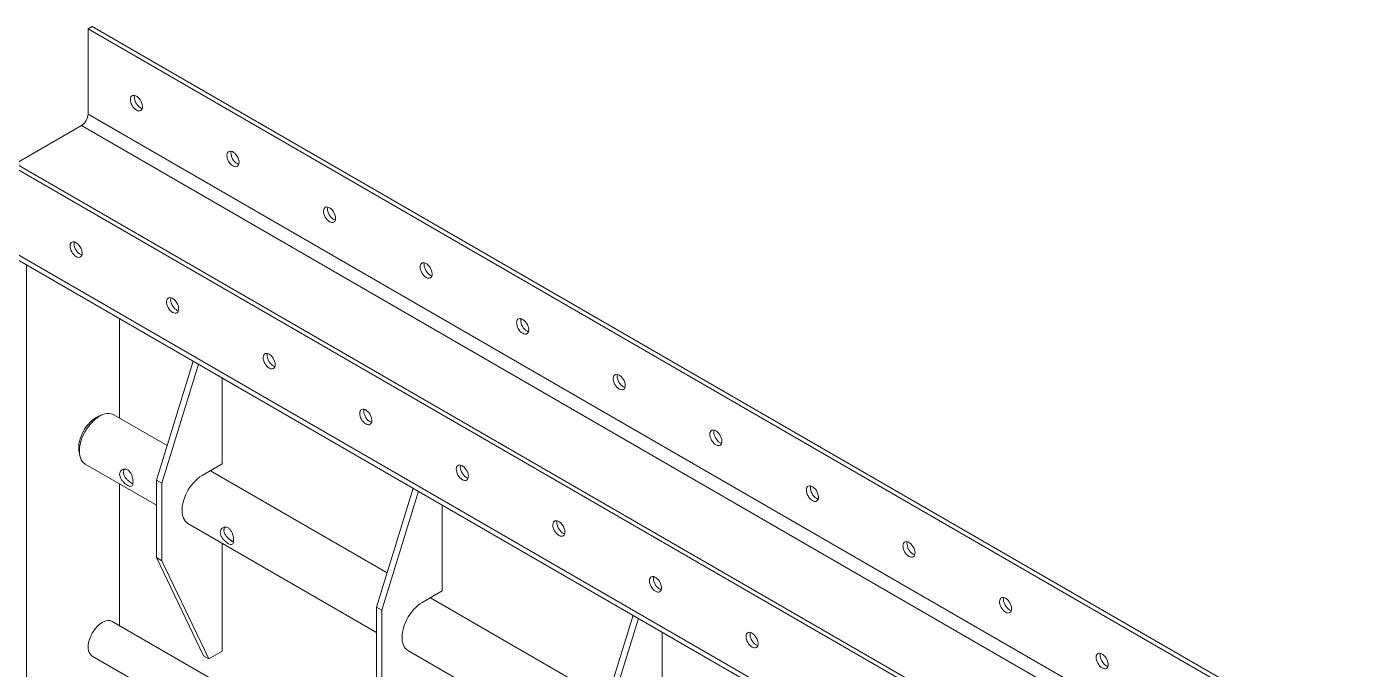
# Model space of a CAD drawing. Header units: millimetres. Extents: x 953 to 17674, y 376 to 6295.
# Drawn here: x 1826 to 3219, y 3012 to 3690 of the extents above; entities that cross this region are included whole.
import ezdxf

# ---------------------------------------------------------------- set-up
doc = ezdxf.new("R2010")
doc.units = ezdxf.units.MM

msp = doc.modelspace()

# ---------------------------------------------------------------- linework, layer by layer
at = {"linetype": 'Continuous', "lineweight": 20}
for p, q in [((1895.29314, 3690.08934), (1891.05049, 3687.64011)), ((1891.05049, 3687.64011), (3214.75435, 2923.48214)), ((1891.05049, 3597.82062), (1891.05049, 3687.64011)), ((1895.29314, 3690.08934), (3218.997, 2925.93137)), ((3053.534, 2830.41162), (1729.83014, 3594.56959)), ((3214.75435, 2833.66264), (1891.05049, 3597.82062)), ((3049.29137, 2827.9624), (1725.58751, 3592.12037)), ((1883.97943, 3585.57318), (1814.69678, 3545.57716)), ((1883.97943, 3585.57318), (3207.68329, 2821.41521)), ((3049.29137, 2738.1429), (1725.58751, 3502.30087)), ((1728.9019, 3494.97537), (3052.60576, 2730.8174)), ((1825.9967, 3438.92374), (1825.9967, 2121.53777)), ((1924.28451, 3382.18345), (1924.28451, 3277.28377)), ((2001.85195, 3337.40466), (1963.17539, 3212.035)), ((2007.50879, 3334.13904), (1968.83223, 3208.76937)), ((2032.47184, 3229.17694), (2032.47184, 3319.72823)), ((1974.3825, 3248.36277), (1918.07009, 3280.87123)), ((1888.07255, 3228.90836), (1963.17541, 3185.5524)), ((2011.25864, 3216.93082), (2032.47184, 3229.17694)), ((2206.31353, 3114.47183), (2020.04442, 3222.0027)), ((1924.28451, 3208.00363), (1924.28451, 3058.63821)), ((1968.83223, 3208.76937), (1963.17539, 3212.035)), ((1963.17539, 3212.035), (1963.17539, 3130.3809)), ((1968.83223, 3208.76937), (1968.83223, 3127.11528)), ((2233.78297, 3203.51373), (2195.10641, 3078.14407)), ((2239.43979, 3200.24812), (2200.76323, 3074.87846)), ((2264.40284, 3095.28602), (2264.40284, 3185.83732)), ((1996.25988, 3166.45314), (2195.10641, 3051.66148)), ((2032.47184, 3031.98233), (2032.47184, 3145.54841)), ((1968.83223, 3127.11528), (1963.17539, 3130.3809)), ((1963.17539, 3130.3809), (2012.67286, 3027.08387)), ((1968.83223, 3127.11528), (2018.3297, 3023.81824)), ((2243.18964, 3083.0399), (2264.40284, 3095.28602)), ((2438.24455, 2980.5809), (2251.97542, 3088.11178)), ((2200.76323, 3074.87846), (2195.10641, 3078.14407)), ((2195.10641, 3078.14407), (2195.10641, 2996.48998)), ((2200.76323, 3074.87846), (2200.76323, 2993.22436)), ((2465.71399, 3069.6228), (2427.03743, 2944.25314)), ((2471.37081, 3066.35719), (2432.69425, 2940.98753)), ((2966.82335, 2456.79339), (1916.52446, 3063.11804)), ((2496.33387, 2961.39509), (2496.33387, 3051.94639)), ((1895.47619, 3026.65734), (2966.82331, 2408.18181)), ((2018.3297, 3023.81824), (2012.67286, 3027.08387)), ((2018.3297, 3023.81824), (2032.47184, 3031.98233)), ((2228.19088, 3032.56222), (2427.03743, 2917.77055))]:
    msp.add_line(p, q, dxfattribs=at)
at = {"linetype": 'Continuous', "lineweight": 20, "flags": 128}
for points in [[(1941.96217, 3601.90811), (1943.24323, 3601.31905), (1944.47184, 3601.05493), (1945.5977, 3601.12655), (1946.57473, 3601.53115), (1947.36291, 3602.2519), (1947.92999, 3603.25954), (1948.25275, 3604.51267), (1948.31797, 3605.96013), (1948.12298, 3607.54242), (1947.67577, 3609.19497), (1946.99464, 3610.85009), (1946.10749, 3612.43997), (1945.05062, 3613.89957), (1943.86731, 3615.16904), (1942.606, 3616.1965), (1941.31834, 3616.93985), (1940.05704, 3617.36867), (1938.87373, 3617.46541), (1937.81687, 3617.22604), (1936.92971, 3616.66045), (1936.24858, 3615.79175), (1935.80137, 3614.65553), (1935.60638, 3613.29837), (1935.6716, 3611.77562), (1935.99436, 3610.14984), (1936.56144, 3608.48746), (1937.34962, 3606.85669), (1938.32665, 3605.32405), (1939.45251, 3603.95252), (1940.68112, 3602.79813), (1941.96217, 3601.90811)], [(1940.11511, 3617.35584), (1940.04402, 3617.10476), (1939.84903, 3615.7476), (1939.91425, 3614.22485), (1940.23701, 3612.59907), (1940.80408, 3610.93669), (1941.59227, 3609.30592), (1942.56929, 3607.77328), (1943.69516, 3606.40175), (1944.92377, 3605.24736), (1946.20482, 3604.35734)], [(1946.20482, 3604.35734), (1947.48588, 3603.76828), (1948.0519, 3603.60739)], [(2043.78555, 3543.12672), (2045.06661, 3542.53767), (2046.29521, 3542.27355), (2047.42108, 3542.34517), (2048.3981, 3542.74977), (2049.18629, 3543.47052), (2049.75337, 3544.47816), (2050.07612, 3545.73129), (2050.14134, 3547.17875), (2049.94636, 3548.76103), (2049.49914, 3550.41359), (2048.81801, 3552.0687), (2047.93085, 3553.65859), (2046.87399, 3555.11818), (2045.69069, 3556.38766), (2044.42938, 3557.41512), (2043.14172, 3558.15847), (2041.88041, 3558.58729), (2040.69711, 3558.68402), (2039.64024, 3558.44466), (2038.75308, 3557.87906), (2038.07196, 3557.01036), (2037.62475, 3555.87415), (2037.42976, 3554.51699), (2037.49498, 3552.99423), (2037.81773, 3551.36846), (2038.38481, 3549.70608), (2039.17299, 3548.07531), (2040.15002, 3546.54266), (2041.27589, 3545.17114), (2042.50449, 3544.01675), (2043.78555, 3543.12672)], [(2041.93848, 3558.57446), (2041.8674, 3558.32338), (2041.67241, 3556.96622), (2041.73763, 3555.44346), (2042.06038, 3553.81769), (2042.62746, 3552.15531), (2043.41564, 3550.52454), (2044.39267, 3548.99189), (2045.51854, 3547.62037), (2046.74714, 3546.46598), (2048.0282, 3545.57595)], [(2048.0282, 3545.57595), (2049.30926, 3544.9869), (2049.87528, 3544.82601)], [(2145.60892, 3484.34534), (2146.88997, 3483.75629), (2148.11858, 3483.49217), (2149.24445, 3483.56379), (2150.22147, 3483.96839), (2151.00966, 3484.68914), (2151.57675, 3485.69678), (2151.89949, 3486.94991), (2151.96471, 3488.39737), (2151.76972, 3489.97966), (2151.32252, 3491.63221), (2150.64138, 3493.28732), (2149.75423, 3494.8772), (2148.69736, 3496.3368), (2147.51406, 3497.60628), (2146.25276, 3498.63373), (2144.96509, 3499.37709), (2143.70378, 3499.80591), (2142.52048, 3499.90264), (2141.46361, 3499.66328), (2140.57646, 3499.09768), (2139.89533, 3498.22898), (2139.44811, 3497.09277), (2139.25313, 3495.7356), (2139.31836, 3494.21285), (2139.6411, 3492.58708), (2140.20818, 3490.9247), (2140.99637, 3489.29393), (2141.9734, 3487.76128), (2143.09925, 3486.38977), (2144.32787, 3485.23536), (2145.60892, 3484.34534)], [(2143.76186, 3499.79307), (2143.69076, 3499.542), (2143.49578, 3498.18483), (2143.56101, 3496.66208), (2143.88375, 3495.03631), (2144.45083, 3493.37393), (2145.23902, 3491.74316), (2146.21605, 3490.21051), (2147.34189, 3488.83899), (2148.57052, 3487.68459), (2149.85157, 3486.79457)], [(2149.85157, 3486.79457), (2151.13262, 3486.20552), (2151.69866, 3486.04462)], [(1878.32258, 3447.60698), (1879.60363, 3447.01793), (1880.83223, 3446.7538), (1881.9581, 3446.82543), (1882.93513, 3447.23003), (1883.72331, 3447.95077), (1884.29039, 3448.95842), (1884.61314, 3450.21155), (1884.67836, 3451.659), (1884.48338, 3453.24129), (1884.03616, 3454.89385), (1883.35504, 3456.54896), (1882.46788, 3458.13885), (1881.41101, 3459.59844), (1880.22771, 3460.86792), (1878.9664, 3461.89537), (1877.67874, 3462.63872), (1876.41743, 3463.06754), (1875.23413, 3463.16428), (1874.17726, 3462.92491), (1873.2901, 3462.35932), (1872.60898, 3461.49062), (1872.16177, 3460.3544), (1871.96678, 3458.99724), (1872.032, 3457.47449), (1872.35475, 3455.84871), (1872.92184, 3454.18634), (1873.71001, 3452.55557), (1874.68704, 3451.02292), (1875.81291, 3449.65139), (1877.04151, 3448.49701), (1878.32258, 3447.60698)], [(1884.41228, 3449.30625), (1883.20903, 3449.72229), (1881.92137, 3450.46564), (1880.66006, 3451.4931), (1879.47676, 3452.76257), (1878.41989, 3454.22217), (1877.53273, 3455.81196), (1876.85161, 3457.46707), (1876.4044, 3459.11962), (1876.20941, 3460.70201), (1876.27463, 3462.14937), (1876.47548, 3463.0547)], [(2247.43229, 3425.56396), (2248.71334, 3424.97491), (2249.94197, 3424.71078), (2251.06783, 3424.7824), (2252.04484, 3425.18701), (2252.83303, 3425.90776), (2253.40011, 3426.9154), (2253.72288, 3428.16852), (2253.78808, 3429.61599), (2253.5931, 3431.19827), (2253.14588, 3432.85083), (2252.46475, 3434.50594), (2251.5776, 3436.09583), (2250.52073, 3437.55543), (2249.33741, 3438.82491), (2248.07612, 3439.85235), (2246.78845, 3440.59571), (2245.52717, 3441.02452), (2244.34385, 3441.12126), (2243.28698, 3440.8819), (2242.39983, 3440.3163), (2241.71869, 3439.4476), (2241.27147, 3438.31139), (2241.0765, 3436.95422), (2241.1417, 3435.43148), (2241.46446, 3433.8057), (2242.03155, 3432.14332), (2242.81974, 3430.51255), (2243.79674, 3428.97991), (2244.92261, 3427.60839), (2246.15124, 3426.45399), (2247.43229, 3425.56396)], [(2245.58523, 3441.01169), (2245.51412, 3440.76062), (2245.31915, 3439.40345), (2245.38435, 3437.88071), (2245.70711, 3436.25493), (2246.2742, 3434.59255), (2247.06239, 3432.96178), (2248.03939, 3431.42914), (2249.16526, 3430.05762), (2250.39389, 3428.90321), (2251.67494, 3428.01319)], [(2251.67494, 3428.01319), (2252.95599, 3427.42414), (2253.52202, 3427.26324)], [(1980.14594, 3388.8256), (1981.427, 3388.23655), (1982.6556, 3387.97242), (1983.78147, 3388.04405), (1984.75849, 3388.44865), (1985.54668, 3389.1694), (1986.11377, 3390.17703), (1986.43651, 3391.43017), (1986.50173, 3392.87762), (1986.30674, 3394.45992), (1985.85954, 3396.11246), (1985.1784, 3397.76758), (1984.29125, 3399.35746), (1983.23438, 3400.81706), (1982.05109, 3402.08653), (1980.78978, 3403.11399), (1979.50211, 3403.85734), (1978.2408, 3404.28616), (1977.05751, 3404.38289), (1976.00063, 3404.14353), (1975.11348, 3403.57793), (1974.43235, 3402.70924), (1973.98513, 3401.57303), (1973.79016, 3400.21586), (1973.85538, 3398.6931), (1974.17812, 3397.06734), (1974.7452, 3395.40496), (1975.53339, 3393.77418), (1976.51042, 3392.24154), (1977.63627, 3390.87002), (1978.86489, 3389.71562), (1980.14594, 3388.8256)], [(1986.23566, 3390.52487), (1985.03241, 3390.9409), (1983.74474, 3391.68426), (1982.48343, 3392.71172), (1981.30013, 3393.98119), (1980.24326, 3395.44079), (1979.35611, 3397.03057), (1978.67498, 3398.68569), (1978.22776, 3400.33825), (1978.03278, 3401.92063), (1978.09801, 3403.36798), (1978.29886, 3404.27332)], [(2349.25566, 3366.78258), (2350.53671, 3366.19353), (2351.76533, 3365.9294), (2352.8912, 3366.00102), (2353.86821, 3366.40563), (2354.6564, 3367.12638), (2355.22348, 3368.13402), (2355.54624, 3369.38714), (2355.61144, 3370.83461), (2355.41647, 3372.41689), (2354.96925, 3374.06945), (2354.28812, 3375.72457), (2353.40097, 3377.31445), (2352.34409, 3378.77405), (2351.16082, 3380.04351), (2349.89949, 3381.07097), (2348.61182, 3381.81433), (2347.35054, 3382.24314), (2346.16722, 3382.33988), (2345.11035, 3382.10052), (2344.2232, 3381.53492), (2343.54206, 3380.66623), (2343.09484, 3379.53002), (2342.89987, 3378.17284), (2342.96507, 3376.6501), (2343.28783, 3375.02432), (2343.85492, 3373.36194), (2344.64311, 3371.73117), (2345.62015, 3370.19851), (2346.74598, 3368.82701), (2347.9746, 3367.67261), (2349.25566, 3366.78258)], [(2347.40859, 3382.23031), (2347.33749, 3381.97924), (2347.14252, 3380.62207), (2347.20772, 3379.09933), (2347.53048, 3377.47355), (2348.09757, 3375.81117), (2348.88576, 3374.1804), (2349.8628, 3372.64774), (2350.98863, 3371.27624), (2352.21725, 3370.12184), (2353.49831, 3369.23181)], [(2353.49831, 3369.23181), (2354.77936, 3368.64276), (2355.34539, 3368.48187)], [(2081.96931, 3330.04422), (2083.25036, 3329.45517), (2084.47899, 3329.19103), (2085.60486, 3329.26266), (2086.58186, 3329.66727), (2087.37005, 3330.38802), (2087.93714, 3331.39565), (2088.2599, 3332.64878), (2088.3251, 3334.09624), (2088.13013, 3335.67852), (2087.68291, 3337.33108), (2087.00177, 3338.9862), (2086.11462, 3340.57608), (2085.05775, 3342.03568), (2083.87443, 3343.30517), (2082.61315, 3344.33261), (2081.32548, 3345.07597), (2080.06419, 3345.50477), (2078.88087, 3345.60151), (2077.824, 3345.36216), (2076.93685, 3344.79656), (2076.25572, 3343.92786), (2075.8085, 3342.79165), (2075.61352, 3341.43448), (2075.67873, 3339.91173), (2076.00149, 3338.28596), (2076.56857, 3336.62358), (2077.35676, 3334.9928), (2078.33377, 3333.46017), (2079.45964, 3332.08864), (2080.68826, 3330.93424), (2081.96931, 3330.04422)], [(2088.05902, 3331.74349), (2086.85577, 3332.15952), (2085.5681, 3332.90288), (2084.30682, 3333.93032), (2083.1235, 3335.19981), (2082.06663, 3336.65941), (2081.17948, 3338.24919), (2080.49834, 3339.90431), (2080.05112, 3341.55687), (2079.85615, 3343.13925), (2079.92135, 3344.58661), (2080.12223, 3345.49194)], [(2451.07903, 3308.0012), (2452.36008, 3307.41215), (2453.5887, 3307.14802), (2454.71457, 3307.21964), (2455.69158, 3307.62425), (2456.47976, 3308.345), (2457.04685, 3309.35264), (2457.36961, 3310.60577), (2457.43481, 3312.05323), (2457.23984, 3313.63551), (2456.79262, 3315.28807), (2456.11149, 3316.94319), (2455.22434, 3318.53307), (2454.16746, 3319.99267), (2452.98419, 3321.26213), (2451.72286, 3322.2896), (2450.43519, 3323.03295), (2449.1739, 3323.46176), (2447.99059, 3323.5585), (2446.93371, 3323.31914), (2446.04657, 3322.75354), (2445.36543, 3321.88485), (2444.91825, 3320.74861), (2444.72324, 3319.39147), (2444.78848, 3317.8687), (2445.1112, 3316.24294), (2445.67829, 3314.58056), (2446.46647, 3312.94979), (2447.44352, 3311.41713), (2448.56939, 3310.0456), (2449.79797, 3308.89123), (2451.07903, 3308.0012)], [(2449.23196, 3323.44893), (2449.1609, 3323.19784), (2448.96589, 3321.84069), (2449.03113, 3320.31793), (2449.35385, 3318.69217), (2449.92094, 3317.02979), (2450.70912, 3315.39902), (2451.68617, 3313.86636), (2452.81204, 3312.49483), (2454.04062, 3311.34046), (2455.32167, 3310.45043)], [(2455.32167, 3310.45043), (2456.60273, 3309.86138), (2457.16876, 3309.70049)], [(1881.93171, 3240.64716), (1881.92337, 3240.67456), (1881.43029, 3242.79215), (1881.18209, 3245.10104), (1881.18209, 3247.56985), (1881.43029, 3250.16531), (1881.92337, 3252.85219), (1882.65458, 3255.59429), (1883.61409, 3258.3544), (1884.78893, 3261.09534), (1886.16317, 3263.77988), (1887.71827, 3266.3719), (1889.43318, 3268.8362), (1891.28469, 3271.13941), (1893.24781, 3273.25056), (1895.29597, 3275.14099), (1897.40142, 3276.78522), (1899.53578, 3278.16083)], [(1918.07009, 3280.87123), (1916.80446, 3281.48787), (1914.9759, 3282.03739), (1913.00777, 3282.26873), (1910.92312, 3282.17895), (1908.74645, 3281.76933), (1906.50324, 3281.04457), (1904.21977, 3280.01311), (1901.92285, 3278.68713), (1899.63942, 3277.08217), (1897.39619, 3275.21697), (1895.21948, 3273.11343), (1893.13485, 3270.79634), (1891.16672, 3268.29264), (1889.33818, 3265.63193), (1887.67064, 3262.84523), (1886.18362, 3259.96525), (1884.89464, 3257.02575), (1883.81871, 3254.06119), (1882.96857, 3251.10637), (1882.35407, 3248.19598), (1881.98246, 3245.36401), (1881.85813, 3242.64373)], [(2183.79268, 3271.26284), (2185.07373, 3270.67379), (2186.30236, 3270.40965), (2187.42822, 3270.48128), (2188.40523, 3270.88589), (2189.19342, 3271.60664), (2189.7605, 3272.61427), (2190.08326, 3273.8674), (2190.14847, 3275.31487), (2189.95349, 3276.89715), (2189.50627, 3278.5497), (2188.82514, 3280.20482), (2187.93799, 3281.7947), (2186.88112, 3283.2543), (2185.69784, 3284.52376), (2184.43651, 3285.55123), (2183.14884, 3286.29459), (2181.88756, 3286.72339), (2180.70424, 3286.82013), (2179.64737, 3286.58078), (2178.76022, 3286.01518), (2178.07908, 3285.14648), (2177.63186, 3284.01027), (2177.43689, 3282.6531), (2177.50209, 3281.13036), (2177.82485, 3279.50458), (2178.39194, 3277.8422), (2179.18013, 3276.21143), (2180.15718, 3274.67876), (2181.283, 3273.30726), (2182.51163, 3272.15286), (2183.79268, 3271.26284)], [(2189.88239, 3272.96211), (2188.67914, 3273.37815), (2187.39147, 3274.1215), (2186.13019, 3275.14895), (2184.94687, 3276.41843), (2183.89, 3277.87803), (2183.00285, 3279.46781), (2182.32171, 3281.12293), (2181.87449, 3282.77549), (2181.67952, 3284.35787), (2181.74472, 3285.80523), (2181.94559, 3286.71056)], [(2552.90239, 3249.21982), (2554.18345, 3248.63078), (2555.41207, 3248.36664), (2556.53794, 3248.43826), (2557.51494, 3248.84287), (2558.30313, 3249.56362), (2558.87022, 3250.57126), (2559.19298, 3251.82439), (2559.25822, 3253.27183), (2559.06321, 3254.85413), (2558.61599, 3256.50669), (2557.9349, 3258.16178), (2557.0477, 3259.75169), (2555.99087, 3261.21126), (2554.80756, 3262.48075), (2553.54623, 3263.50822), (2552.25856, 3264.25157), (2550.99727, 3264.68038), (2549.81396, 3264.77712), (2548.75708, 3264.53776), (2547.86993, 3263.97216), (2547.1888, 3263.10347), (2546.74162, 3261.96723), (2546.54661, 3260.61009), (2546.61185, 3259.08732), (2546.93461, 3257.46154), (2547.50165, 3255.79918), (2548.28984, 3254.16841), (2549.26689, 3252.63575), (2550.39276, 3251.26422), (2551.62134, 3250.10985), (2552.90239, 3249.21982)], [(2551.05533, 3264.66756), (2550.98427, 3264.41646), (2550.78926, 3263.05932), (2550.8545, 3261.53655), (2551.17726, 3259.91077), (2551.7443, 3258.24841), (2552.53249, 3256.61764), (2553.50954, 3255.08498), (2554.63541, 3253.71345), (2555.86399, 3252.55908), (2557.14504, 3251.66905)], [(2557.14504, 3251.66905), (2558.4261, 3251.08), (2558.99213, 3250.91911)], [(1881.85813, 3242.64373), (1881.98246, 3240.067), (1882.35407, 3237.66397), (1882.96857, 3235.46308), (1883.81871, 3233.48981), (1884.89464, 3231.76748), (1886.18362, 3230.3162), (1887.67064, 3229.1531), (1888.07255, 3228.90836)], [(2285.61605, 3212.48146), (2286.8971, 3211.89241), (2288.12572, 3211.62827), (2289.25159, 3211.6999), (2290.2286, 3212.10451), (2291.01679, 3212.82526), (2291.58387, 3213.83289), (2291.90663, 3215.08602), (2291.97183, 3216.53349), (2291.77686, 3218.11577), (2291.32964, 3219.76833), (2290.64851, 3221.42344), (2289.76136, 3223.01332), (2288.70448, 3224.47292), (2287.52121, 3225.74238), (2286.25988, 3226.76985), (2284.97221, 3227.51321), (2283.71093, 3227.94201), (2282.52761, 3228.03876), (2281.47074, 3227.7994), (2280.58359, 3227.2338), (2279.90245, 3226.3651), (2279.45527, 3225.22887), (2279.26026, 3223.87172), (2279.3255, 3222.34895), (2279.64822, 3220.7232), (2280.21531, 3219.06082), (2281.0035, 3217.43005), (2281.98054, 3215.89739), (2283.10641, 3214.52586), (2284.33499, 3213.37148), (2285.61605, 3212.48146)], [(2291.70576, 3214.18073), (2290.50251, 3214.59677), (2289.21484, 3215.34012), (2287.95355, 3216.36757), (2286.77024, 3217.63705), (2285.71336, 3219.09665), (2284.82622, 3220.68643), (2284.14508, 3222.34155), (2283.6979, 3223.99409), (2283.50289, 3225.57649), (2283.56813, 3227.02383), (2283.76896, 3227.92918)], [(1996.25988, 3166.45314), (1995.09073, 3167.24248), (1993.70073, 3168.55162), (1992.51653, 3170.14077), (1991.55208, 3171.99121), (1990.81864, 3174.0814), (1990.32489, 3176.38675), (1990.07656, 3178.88022), (1990.07656, 3181.53261), (1990.32489, 3184.31279), (1990.81864, 3187.18822), (1991.55208, 3190.12522), (1992.51653, 3193.08918), (1993.70073, 3196.04558), (1995.09073, 3198.95959), (1996.67035, 3201.79705), (1998.42096, 3204.52482), (2000.32208, 3207.11083), (2002.35145, 3209.5247), (2004.48522, 3211.73826), (2006.69844, 3213.72552), (2008.96509, 3215.46321), (2011.25864, 3216.93082)], [(2654.72576, 3190.43845), (2656.00686, 3189.84937), (2657.23544, 3189.58526), (2658.36135, 3189.65686), (2659.33831, 3190.06149), (2660.12654, 3190.78222), (2660.69359, 3191.78988), (2661.01635, 3193.04301), (2661.08159, 3194.49045), (2660.88662, 3196.07273), (2660.43936, 3197.72531), (2659.75826, 3199.3804), (2658.87107, 3200.97031), (2657.8142, 3202.42991), (2656.63088, 3203.69939), (2655.3696, 3204.72684), (2654.08193, 3205.47019), (2652.82064, 3205.899), (2651.63733, 3205.99574), (2650.58045, 3205.75638), (2649.69334, 3205.19076), (2649.01217, 3204.32209), (2648.56499, 3203.18585), (2648.37002, 3201.82868), (2648.43518, 3200.30596), (2648.75794, 3198.68018), (2649.32506, 3197.01778), (2650.11321, 3195.38703), (2651.09026, 3193.85437), (2652.21609, 3192.48287), (2653.44475, 3191.32844), (2654.72576, 3190.43845)], [(2652.8787, 3205.88618), (2652.80764, 3205.63508), (2652.61267, 3204.27791), (2652.67783, 3202.75519), (2653.00059, 3201.12941), (2653.56771, 3199.46701), (2654.35586, 3197.83626), (2655.33291, 3196.3036), (2656.45873, 3194.9321), (2657.6874, 3193.77767), (2658.96841, 3192.88767)], [(2658.96841, 3192.88767), (2660.24951, 3192.2986), (2660.81554, 3192.1377)], [(2387.43942, 3153.70008), (2388.72047, 3153.11103), (2389.94909, 3152.84689), (2391.07496, 3152.91852), (2392.05197, 3153.32313), (2392.84015, 3154.04388), (2393.40724, 3155.05151), (2393.73, 3156.30464), (2393.79524, 3157.75208), (2393.60023, 3159.33439), (2393.15301, 3160.98695), (2392.47192, 3162.64204), (2391.58473, 3164.23194), (2390.52789, 3165.69152), (2389.34458, 3166.961), (2388.08325, 3167.98847), (2386.79558, 3168.73183), (2385.53429, 3169.16064), (2384.35098, 3169.25738), (2383.2941, 3169.01802), (2382.40696, 3168.45242), (2381.72582, 3167.58372), (2381.27864, 3166.44749), (2381.08363, 3165.09034), (2381.14887, 3163.56757), (2381.47163, 3161.94179), (2382.03868, 3160.27944), (2382.82686, 3158.64867), (2383.80391, 3157.11601), (2384.92978, 3155.74448), (2386.15836, 3154.5901), (2387.43942, 3153.70008)], [(2393.52913, 3155.39935), (2392.32588, 3155.81539), (2391.03821, 3156.55874), (2389.77692, 3157.58619), (2388.59361, 3158.85567), (2387.53673, 3160.31527), (2386.64958, 3161.90505), (2385.96845, 3163.56017), (2385.52127, 3165.21271), (2385.32626, 3166.79511), (2385.3915, 3168.24245), (2385.59233, 3169.1478)], [(2756.54917, 3131.65704), (2757.83018, 3131.06802), (2759.05885, 3130.80386), (2760.18467, 3130.87551), (2761.16172, 3131.28009), (2761.94987, 3132.00086), (2762.517, 3133.00848), (2762.83976, 3134.2616), (2762.90492, 3135.70909), (2762.70995, 3137.29137), (2762.26277, 3138.94391), (2761.58159, 3140.59905), (2760.69448, 3142.1889), (2759.63761, 3143.64851), (2758.45429, 3144.91799), (2757.19301, 3145.94543), (2755.90534, 3146.68879), (2754.64405, 3147.1176), (2753.46074, 3147.21434), (2752.40386, 3146.97498), (2751.51667, 3146.4094), (2750.83558, 3145.54068), (2750.38831, 3144.4045), (2750.19334, 3143.04733), (2750.25859, 3141.52456), (2750.58135, 3139.89878), (2751.14839, 3138.23643), (2751.93662, 3136.60563), (2752.91367, 3135.07297), (2754.0395, 3133.70147), (2755.26808, 3132.54709), (2756.54917, 3131.65704)], [(2754.70211, 3147.10477), (2754.63096, 3146.85373), (2754.43599, 3145.49656), (2754.50124, 3143.97379), (2754.824, 3142.34801), (2755.39104, 3140.68565), (2756.17927, 3139.05486), (2757.15632, 3137.5222), (2758.28214, 3136.1507), (2759.51073, 3134.99632), (2760.79182, 3134.10627)], [(2760.79182, 3134.10627), (2762.07283, 3133.51725), (2762.63886, 3133.35635)], [(2489.26278, 3094.9187), (2490.54388, 3094.32963), (2491.77246, 3094.06552), (2492.89837, 3094.13712), (2493.87533, 3094.54175), (2494.66356, 3095.26248), (2495.23061, 3096.27014), (2495.55337, 3097.52326), (2495.61861, 3098.9707), (2495.42364, 3100.55298), (2494.97638, 3102.20557), (2494.29529, 3103.86066), (2493.40809, 3105.45056), (2492.35122, 3106.91016), (2491.16791, 3108.17965), (2489.90662, 3109.20709), (2488.61895, 3109.95045), (2487.35766, 3110.37926), (2486.17435, 3110.476), (2485.11747, 3110.23664), (2484.23037, 3109.67101), (2483.54919, 3108.80234), (2483.10201, 3107.66611), (2482.90704, 3106.30894), (2482.9722, 3104.78622), (2483.29496, 3103.16044), (2483.86209, 3101.49804), (2484.65023, 3099.86729), (2485.62728, 3098.33463), (2486.75311, 3096.96313), (2487.98177, 3095.8087), (2489.26278, 3094.9187)], [(2495.35254, 3096.61795), (2494.14925, 3097.03401), (2492.86158, 3097.77736), (2491.60029, 3098.80481), (2490.41697, 3100.07429), (2489.3601, 3101.53389), (2488.47299, 3103.12365), (2487.79182, 3104.77879), (2487.34464, 3106.43133), (2487.14967, 3108.0137), (2487.21483, 3109.4611), (2487.4157, 3110.36642)], [(2228.19088, 3032.56222), (2227.02173, 3033.35156), (2225.63173, 3034.66071), (2224.44753, 3036.24986), (2223.48308, 3038.10029), (2222.74964, 3040.19048), (2222.25589, 3042.49584), (2222.00756, 3044.9893), (2222.00756, 3047.6417), (2222.25589, 3050.42188), (2222.74964, 3053.29731), (2223.48308, 3056.2343), (2224.44753, 3059.19827), (2225.63173, 3062.15466), (2227.02173, 3065.06868), (2228.60135, 3067.90614), (2230.35196, 3070.63391), (2232.25308, 3073.21991), (2234.28245, 3075.63378), (2236.41622, 3077.84734), (2238.62944, 3079.83461), (2240.89609, 3081.57229), (2243.18964, 3083.0399)], [(2858.3725, 3072.87569), (2859.65359, 3072.28661), (2860.88217, 3072.0225), (2862.00808, 3072.0941), (2862.98505, 3072.49874), (2863.77328, 3073.21946), (2864.34032, 3074.22712), (2864.66308, 3075.48025), (2864.72833, 3076.92769), (2864.53336, 3078.50997), (2864.08609, 3080.16255), (2863.405, 3081.81765), (2862.51781, 3083.40755), (2861.46093, 3084.86715), (2860.2777, 3086.13659), (2859.01633, 3087.16408), (2857.72866, 3087.90743), (2856.46738, 3088.33624), (2855.28406, 3088.43298), (2854.22719, 3088.19362), (2853.34008, 3087.628), (2852.6589, 3086.75933), (2852.21172, 3085.6231), (2852.01675, 3084.26592), (2852.08191, 3082.7432), (2852.40467, 3081.11743), (2852.9718, 3079.45502), (2853.75995, 3077.82427), (2854.737, 3076.29161), (2855.86282, 3074.92011), (2857.09149, 3073.76569), (2858.3725, 3072.87569)], [(2856.52543, 3088.32342), (2856.45437, 3088.07232), (2856.2594, 3086.71515), (2856.32456, 3085.19243), (2856.64732, 3083.56665), (2857.21445, 3081.90425), (2858.0026, 3080.2735), (2858.97964, 3078.74084), (2860.10547, 3077.36934), (2861.33414, 3076.21492), (2862.61515, 3075.32492)], [(2862.61515, 3075.32492), (2863.89624, 3074.73584), (2864.46227, 3074.57494)], [(1916.52446, 3063.11804), (1915.0615, 3063.75489), (1913.44262, 3064.06949), (1911.69641, 3064.05584), (1909.85274, 3063.71416), (1907.94315, 3063.05039), (1906.00033, 3062.0759), (1904.0575, 3060.80725), (1902.14791, 3059.26626), (1900.30424, 3057.47928), (1898.55801, 3055.47679), (1896.93915, 3053.29309), (1895.47531, 3050.96565), (1894.19156, 3048.53416), (1893.1099, 3046.04033), (1892.24876, 3043.52673), (1891.62292, 3041.03643), (1891.24305, 3038.61202), (1891.11572, 3036.29504), (1891.24305, 3034.12497), (1891.62292, 3032.13914), (1892.24876, 3030.37142), (1893.1099, 3028.85217), (1894.19156, 3027.6071), (1895.47531, 3026.6579), (1895.47619, 3026.65734)], [(2591.08619, 3036.1373), (2592.3672, 3035.54827), (2593.59587, 3035.28411), (2594.7217, 3035.35576), (2595.69874, 3035.76035), (2596.48689, 3036.48112), (2597.05402, 3037.48873), (2597.37678, 3038.74186), (2597.44194, 3040.18935), (2597.24697, 3041.77163), (2596.79979, 3043.42416), (2596.11861, 3045.0793), (2595.2315, 3046.66916), (2594.17463, 3048.12876), (2592.99132, 3049.39825), (2591.73003, 3050.42569), (2590.44236, 3051.16905), (2589.18107, 3051.59785), (2587.99776, 3051.69459), (2586.94088, 3051.45523), (2586.05369, 3050.88966), (2585.3726, 3050.02094), (2584.92534, 3048.88475), (2584.73036, 3047.52758), (2584.79561, 3046.00481), (2585.11837, 3044.37904), (2585.68541, 3042.71668), (2586.47364, 3041.08588), (2587.45069, 3039.55322), (2588.57652, 3038.18172), (2589.8051, 3037.02735), (2591.08619, 3036.1373)], [(2597.17587, 3037.83659), (2595.97266, 3038.2526), (2594.68499, 3038.99596), (2593.4237, 3040.0234), (2592.24039, 3041.29289), (2591.18351, 3042.75249), (2590.29632, 3044.3423), (2589.61523, 3045.99739), (2589.16796, 3047.64997), (2588.97299, 3049.23235), (2589.03824, 3050.67969), (2589.23911, 3051.58502)], [(2960.19591, 3014.09428), (2961.47692, 3013.50526), (2962.70558, 3013.2411), (2963.83141, 3013.31275), (2964.80846, 3013.71733), (2965.59661, 3014.43811), (2966.16373, 3015.44572), (2966.48649, 3016.69884), (2966.55165, 3018.14633), (2966.35668, 3019.72861), (2965.9095, 3021.38115), (2965.22833, 3023.03629), (2964.34122, 3024.62615), (2963.28434, 3026.08575), (2962.10103, 3027.35523), (2960.83974, 3028.38267), (2959.55207, 3029.12603), (2958.29079, 3029.55484), (2957.10747, 3029.65158), (2956.0506, 3029.41222), (2955.16341, 3028.84665), (2954.48231, 3027.97793), (2954.03513, 3026.84169), (2953.84008, 3025.48457), (2953.90532, 3023.9618), (2954.22808, 3022.33602), (2954.79513, 3020.67367), (2955.58336, 3019.04287), (2956.56041, 3017.51021), (2957.68623, 3016.13871), (2958.91481, 3014.98433), (2960.19591, 3014.09428)], [(2958.34884, 3029.54201), (2958.27778, 3029.29092), (2958.08273, 3027.9338), (2958.14797, 3026.41103), (2958.47073, 3024.78525), (2959.03778, 3023.1229), (2959.82601, 3021.4921), (2960.80305, 3019.95944), (2961.92888, 3018.58794), (2963.15746, 3017.43356), (2964.43856, 3016.54351)], [(2964.43856, 3016.54351), (2965.71957, 3015.95449), (2966.2856, 3015.79359)]]:
    msp.add_lwpolyline(points, dxfattribs=at)
at = {"linetype": 'Continuous', "lineweight": 20}
for centre, radius, start, end in [((1875.69815, 3598.51934), 15.36823, 302.60585621, 357.39414364), ((1909.30201, 3261.76601), 19.08322, 103.54175959, 120.78182912)]:
    msp.add_arc(centre, radius, start, end, dxfattribs=at)
for points, knots in [([(1924.28453, 3218.15148), (1924.38367, 3219.01426), (1924.58183, 3220.73877), (1926.0843, 3222.66847), (1928.22405, 3223.79735), (1930.7672, 3223.84323), (1933.22582, 3222.71456), (1935.27745, 3220.62041), (1936.84952, 3217.82186), (1937.9219, 3214.57407), (1938.45257, 3211.32151), (1938.4435, 3208.57844), (1937.93393, 3206.6186), (1936.91204, 3205.52432), (1935.31844, 3205.37321), (1933.18409, 3206.16761), (1930.75212, 3207.72592), (1928.3162, 3209.84334), (1926.16792, 3212.41961), (1924.5941, 3215.31943), (1924.38613, 3217.22203), (1924.28453, 3218.15148)], [0, 0, 0, 0, 0.0517211637, 0.1033801393, 0.1566622149, 0.2114482963, 0.2643664796, 0.3148859854, 0.3662419164, 0.420272394, 0.4748115382, 0.5269789343, 0.5776535712, 0.6296803456, 0.6840610362, 0.7382979868, 0.7897493374, 0.8402506318, 0.8929656677, 0.9477124122, 1, 1, 1, 1]), ([(1928.17359, 3220.39659), (1928.23535, 3221.28026), (1928.32184, 3222.51789), (1929.04143, 3223.37458), (1929.24723, 3223.61959)], [0, 0, 0, 0, 0.7140072513, 1, 1, 1, 1]), ([(1938.26885, 3208.34021), (1938.03479, 3208.41253), (1937.18809, 3208.67415), (1935.25934, 3209.92096), (1932.82305, 3211.83107), (1930.51646, 3214.24963), (1928.76384, 3217.04885), (1928.19651, 3219.19165), (1928.17616, 3220.26132), (1928.17359, 3220.39659)], [0, 0, 0, 0, 0.0675574361, 0.2443901594, 0.4137781893, 0.5931727625, 0.7848440964, 0.9727925773, 1, 1, 1, 1]), ([(2030.35055, 3156.92087), (2030.44969, 3157.78365), (2030.64785, 3159.50816), (2032.15031, 3161.43788), (2034.29006, 3162.56676), (2036.83322, 3162.61261), (2039.29184, 3161.48395), (2041.34346, 3159.38981), (2042.91552, 3156.59125), (2043.98793, 3153.34346), (2044.51858, 3150.0909), (2044.50952, 3147.34783), (2043.99995, 3145.38799), (2042.97804, 3144.29373), (2041.38446, 3144.1426), (2039.2501, 3144.937), (2036.81814, 3146.49531), (2034.38222, 3148.61273), (2032.23394, 3151.189), (2030.66011, 3154.08882), (2030.45214, 3155.99143), (2030.35055, 3156.92087)], [0, 0, 0, 0, 0.0517211578, 0.1033800174, 0.156662087, 0.2114485915, 0.2643662971, 0.3148860256, 0.3662417539, 0.4202725159, 0.4748115773, 0.5269789674, 0.5776535985, 0.6296805087, 0.6840609984, 0.7382979428, 0.7897492876, 0.8402505761, 0.8929656061, 0.9477124571, 1, 1, 1, 1]), ([(2035.3487, 3162.38944), (2035.05503, 3161.99794), (2034.26454, 3160.94412), (2034.11259, 3158.59066), (2034.84093, 3155.84637), (2036.47919, 3153.15915), (2038.80965, 3150.65233), (2041.41747, 3148.61869), (2043.36476, 3147.38867), (2044.15885, 3147.14224), (2044.3295, 3147.08928)], [0, 0, 0, 0, 0.0866857964, 0.2333351567, 0.3714671024, 0.5117753383, 0.6616430487, 0.8159354382, 0.9604444647, 1, 1, 1, 1]), ([(2034.23961, 3159.16598), (2034.30136, 3160.04966), (2034.38785, 3161.28729), (2035.10744, 3162.14398), (2035.31324, 3162.38899)], [0, 0, 0, 0, 0.7140070998, 1, 1, 1, 1]), ([(2044.33485, 3147.10961), (2044.1008, 3147.18193), (2043.25411, 3147.44354), (2041.32536, 3148.69035), (2038.88907, 3150.60046), (2036.58246, 3153.01902), (2034.82987, 3155.81823), (2034.26249, 3157.96106), (2034.24218, 3159.03072), (2034.23961, 3159.16598)], [0, 0, 0, 0, 0.0675566888, 0.2443886795, 0.4137775504, 0.5931728373, 0.7848438337, 0.9727925843, 1, 1, 1, 1])]:
    msp.add_open_spline(points, degree=3, knots=knots, dxfattribs=at)

doc.saveas('drawing.dxf')
